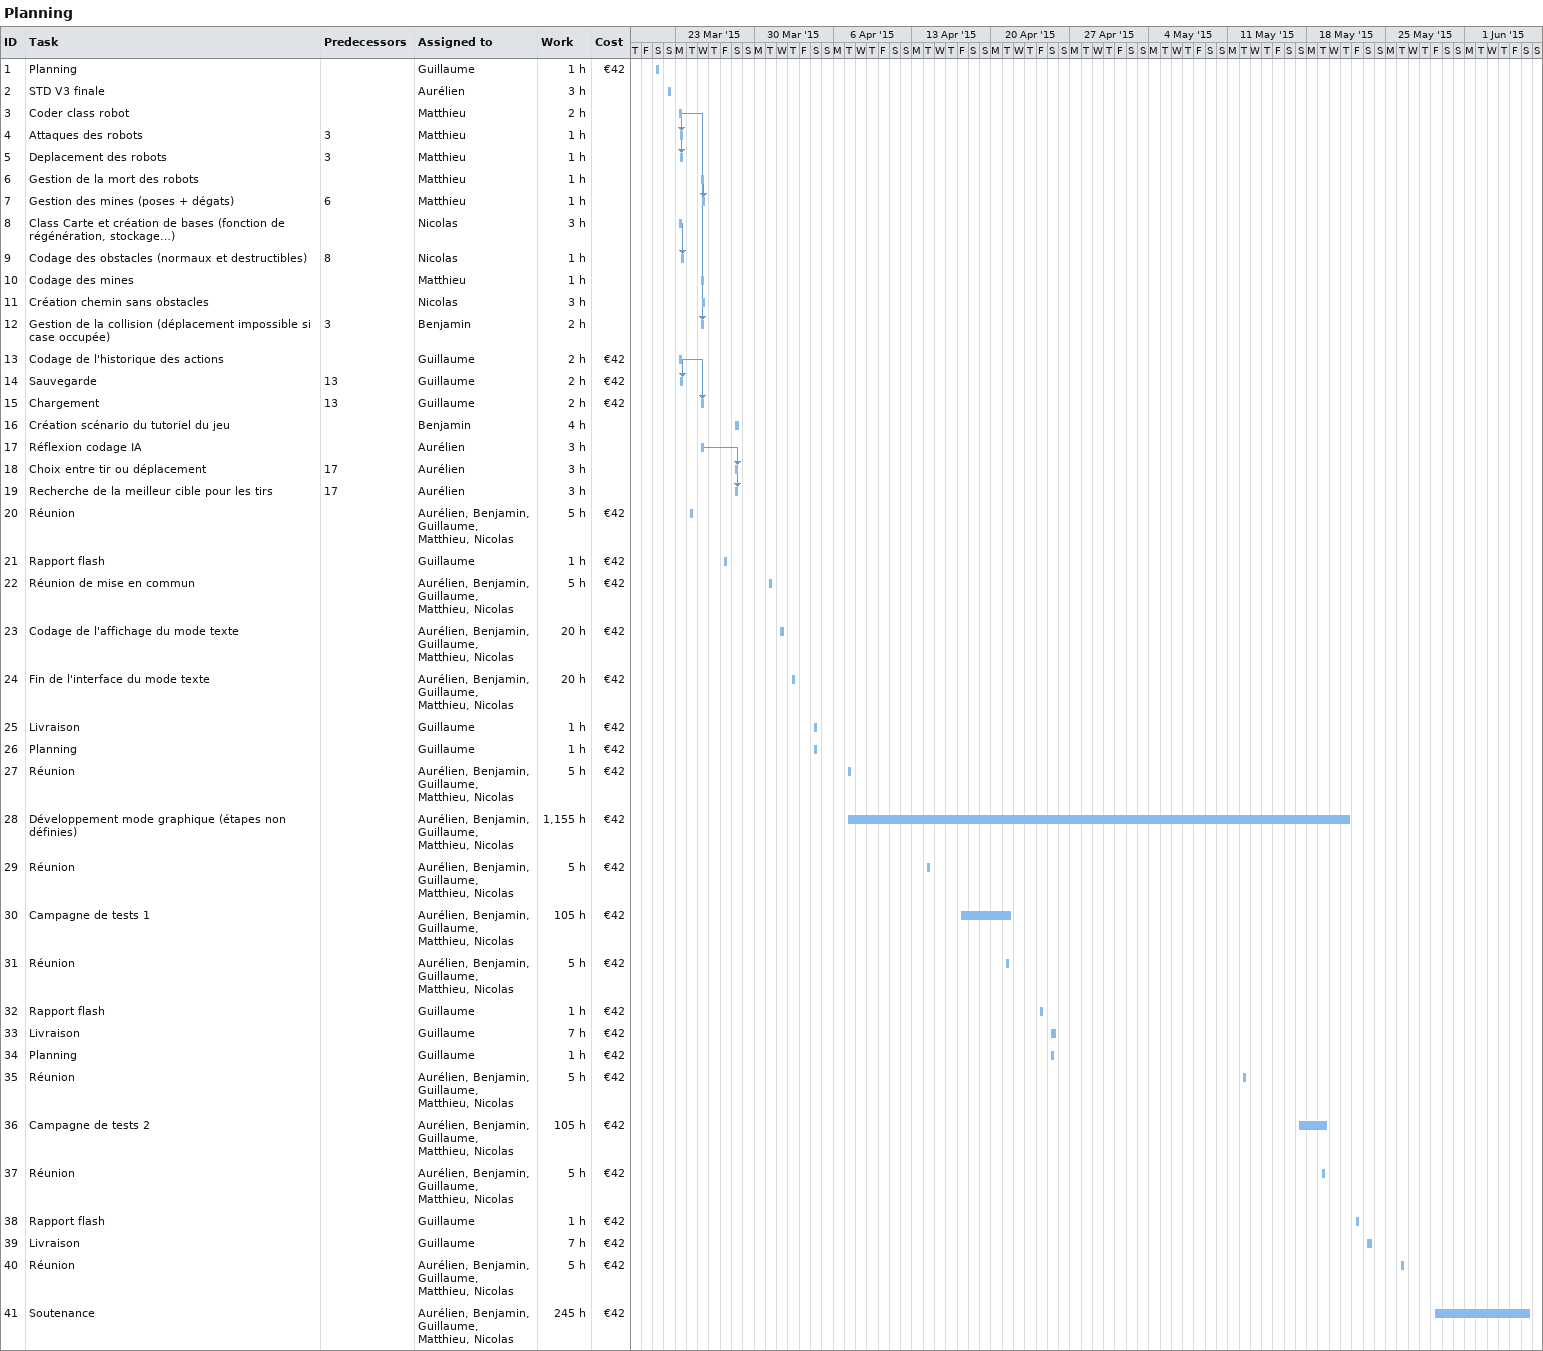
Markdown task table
Planning

| ID | Task | Start | Finish | Predecessors | Resources | Work (h) | Cost (€) |
|---|---|---|---|---|---|---|---|
| 1 | Planning | 2015-03-21 | 2015-03-21 |  | Guillaume | 1 | 42 |
| 2 | STD V3 finale | 2015-03-22 | 2015-03-22 |  | Aurélien | 3 |  |
| 3 | Coder class robot | 2015-03-23 | 2015-03-23 |  | Matthieu | 2 |  |
| 4 | Attaques des robots | 2015-03-23 | 2015-03-23 | 3 | Matthieu | 1 |  |
| 5 | Deplacement des robots | 2015-03-23 | 2015-03-23 | 3 | Matthieu | 1 |  |
| 6 | Gestion de la mort des robots | 2015-03-25 | 2015-03-25 |  | Matthieu | 1 |  |
| 7 | Gestion des mines (poses + dégats) | 2015-03-25 | 2015-03-25 | 6 | Matthieu | 1 |  |
| 8 | Class Carte et création de bases (fonction de régénération, stockage…) | 2015-03-23 | 2015-03-23 |  | Nicolas | 3 |  |
| 9 | Codage des obstacles (normaux et destructibles) | 2015-03-23 | 2015-03-23 | 8 | Nicolas | 1 |  |
| 10 | Codage des mines | 2015-03-25 | 2015-03-25 |  | Matthieu | 1 |  |
| 11 | Création chemin sans obstacles | 2015-03-25 | 2015-03-25 |  | Nicolas | 3 |  |
| 12 | Gestion de la collision (déplacement impossible si case occupée) | 2015-03-25 | 2015-03-25 | 3 | Benjamin | 2 |  |
| 13 | Codage de l'historique des actions | 2015-03-23 | 2015-03-23 |  | Guillaume | 2 | 42 |
| 14 | Sauvegarde | 2015-03-23 | 2015-03-23 | 13 | Guillaume | 2 | 42 |
| 15 | Chargement | 2015-03-25 | 2015-03-25 | 13 | Guillaume | 2 | 42 |
| 16 | Création scénario du tutoriel du jeu | 2015-03-28 | 2015-03-28 |  | Benjamin | 4 |  |
| 17 | Réflexion codage IA | 2015-03-25 | 2015-03-25 |  | Aurélien | 3 |  |
| 18 | Choix entre tir ou déplacement | 2015-03-28 | 2015-03-28 | 17 | Aurélien | 3 |  |
| 19 | Recherche de la meilleur cible pour les tirs | 2015-03-28 | 2015-03-28 | 17 | Aurélien | 3 |  |
| 20 | Réunion | 2015-03-24 | 2015-03-24 |  | Aurélien, Benjamin, Guillaume, Matthieu, Nicolas | 5 | 42 |
| 21 | Rapport flash | 2015-03-27 | 2015-03-27 |  | Guillaume | 1 | 42 |
| 22 | Réunion de mise en commun | 2015-03-31 | 2015-03-31 |  | Aurélien, Benjamin, Guillaume, Matthieu, Nicolas | 5 | 42 |
| 23 | Codage de l'affichage du mode texte | 2015-04-01 | 2015-04-01 |  | Aurélien, Benjamin, Guillaume, Matthieu, Nicolas | 20 | 42 |
| 24 | Fin de l'interface du mode texte | 2015-04-02 | 2015-04-02 |  | Aurélien, Benjamin, Guillaume, Matthieu, Nicolas | 20 | 42 |
| 25 | Livraison | 2015-04-04 | 2015-04-04 |  | Guillaume | 1 | 42 |
| 26 | Planning | 2015-04-04 | 2015-04-04 |  | Guillaume | 1 | 42 |
| 27 | Réunion | 2015-04-07 | 2015-04-07 |  | Aurélien, Benjamin, Guillaume, Matthieu, Nicolas | 5 | 42 |
| 28 | Développement mode graphique (étapes non définies) | 2015-04-07 | 2015-05-21 |  | Aurélien, Benjamin, Guillaume, Matthieu, Nicolas | 1155 | 42 |
| 29 | Réunion | 2015-04-14 | 2015-04-14 |  | Aurélien, Benjamin, Guillaume, Matthieu, Nicolas | 5 | 42 |
| 30 | Campagne de tests 1 | 2015-04-17 | 2015-04-21 |  | Aurélien, Benjamin, Guillaume, Matthieu, Nicolas | 105 | 42 |
| 31 | Réunion | 2015-04-21 | 2015-04-21 |  | Aurélien, Benjamin, Guillaume, Matthieu, Nicolas | 5 | 42 |
| 32 | Rapport flash | 2015-04-24 | 2015-04-24 |  | Guillaume | 1 | 42 |
| 33 | Livraison | 2015-04-25 | 2015-04-25 |  | Guillaume | 7 | 42 |
| 34 | Planning | 2015-04-25 | 2015-04-25 |  | Guillaume | 1 | 42 |
| 35 | Réunion | 2015-05-12 | 2015-05-12 |  | Aurélien, Benjamin, Guillaume, Matthieu, Nicolas | 5 | 42 |
| 36 | Campagne de tests 2 | 2015-05-17 | 2015-05-19 |  | Aurélien, Benjamin, Guillaume, Matthieu, Nicolas | 105 | 42 |
| 37 | Réunion | 2015-05-19 | 2015-05-19 |  | Aurélien, Benjamin, Guillaume, Matthieu, Nicolas | 5 | 42 |
| 38 | Rapport flash | 2015-05-22 | 2015-05-22 |  | Guillaume | 1 | 42 |
| 39 | Livraison | 2015-05-23 | 2015-05-23 |  | Guillaume | 7 | 42 |
| 40 | Réunion | 2015-05-26 | 2015-05-26 |  | Aurélien, Benjamin, Guillaume, Matthieu, Nicolas | 5 | 42 |
| 41 | Soutenance | 2015-05-29 | 2015-06-06 |  | Aurélien, Benjamin, Guillaume, Matthieu, Nicolas | 245 | 42 |
